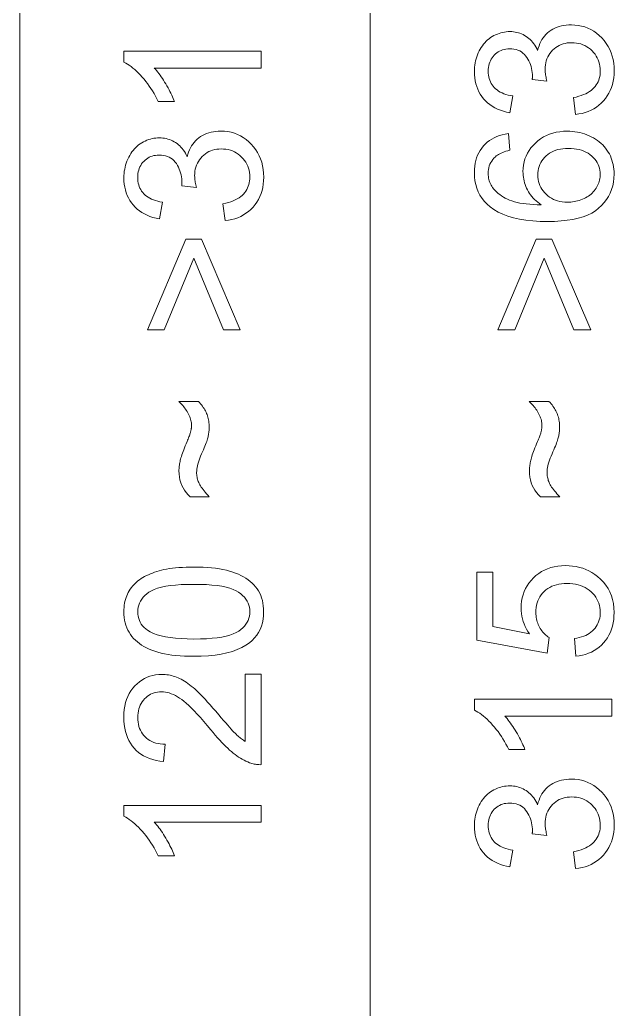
# Model space of a CAD drawing. Extents: x 23 to 417, y 3 to 294.
# Drawn here: x 217.96 to 222.3, y 12.05 to 19.29 of the extents above; entities that cross this region are included whole.
import ezdxf

# ---------------------------------------------------------------- set-up
doc = ezdxf.new("R2010")
doc.units = 0

msp = doc.modelspace()

# ---------------------------------------------------------------- linework, layer by layer
at = {"color": 7, "lineweight": 13}
for p, q in [((217.9596, 10.22), (217.9596, 50.22)), ((220.5203, 10.22), (220.5203, 50.22))]:
    msp.add_line(p, q, dxfattribs=at)
for points in [[(222.021, 18.5958), (222.0046, 18.7186), (222.0249, 18.7231), (222.044, 18.7283), (222.062, 18.734), (222.0788, 18.7403), (222.0944, 18.7472), (222.1088, 18.7547), (222.1221, 18.7628), (222.1342, 18.7714), (222.1452, 18.7807), (222.155, 18.7906), (222.1637, 18.801), (222.1716, 18.8118), (222.1785, 18.8231), (222.1845, 18.8348), (222.1895, 18.8469), (222.1937, 18.8595), (222.1969, 18.8726), (222.1992, 18.8861), (222.2006, 18.9), (222.201, 18.9144), (222.2004, 18.9314), (222.1986, 18.948), (222.1956, 18.9639), (222.1914, 18.9794), (222.186, 18.9943), (222.1794, 19.0086), (222.1716, 19.0225), (222.1626, 19.0357), (222.1524, 19.0485), (222.141, 19.0607), (222.1287, 19.072), (222.1159, 19.0822), (222.1024, 19.0911), (222.0884, 19.0989), (222.0738, 19.1055), (222.0587, 19.1108), (222.0429, 19.115), (222.0266, 19.118), (222.0098, 19.1198), (221.9923, 19.1204), (221.9757, 19.1198), (221.9597, 19.1182), (221.9442, 19.1154), (221.9294, 19.1115), (221.9151, 19.1066), (221.9015, 19.1005), (221.8884, 19.0933), (221.876, 19.085), (221.8641, 19.0756), (221.8528, 19.0651), (221.8424, 19.0538), (221.8331, 19.0418), (221.8248, 19.0293), (221.8177, 19.0161), (221.8116, 19.0024), (221.8067, 18.988), (221.8028, 18.9731), (221.8001, 18.9575), (221.7984, 18.9414), (221.7979, 18.9246), (221.798, 18.9175), (221.7984, 18.91), (221.7991, 18.9022), (221.8001, 18.8941), (221.8013, 18.8856), (221.8028, 18.8767), (221.8046, 18.8676), (221.8066, 18.858), (221.809, 18.8482), (221.8115, 18.838), (221.7038, 18.8516), (221.704, 18.854), (221.7043, 18.8563), (221.7045, 18.8586), (221.7046, 18.8607), (221.7048, 18.8627), (221.7049, 18.8646), (221.705, 18.8665), (221.7051, 18.8682), (221.7051, 18.8699), (221.7051, 18.8714), (221.7047, 18.8869), (221.7035, 18.9022), (221.7014, 18.9171), (221.6986, 18.9317), (221.6949, 18.9459), (221.6904, 18.9599), (221.6851, 18.9735), (221.6789, 18.9869), (221.672, 18.9999), (221.6642, 19.0126), (221.6556, 19.0245), (221.6461, 19.0352), (221.6357, 19.0446), (221.6244, 19.0528), (221.6122, 19.0597), (221.5991, 19.0653), (221.5852, 19.0697), (221.5703, 19.0729), (221.5546, 19.0747), (221.538, 19.0754), (221.5247, 19.0749), (221.5119, 19.0735), (221.4996, 19.0713), (221.4877, 19.0681), (221.4763, 19.0639), (221.4653, 19.0589), (221.4548, 19.053), (221.4448, 19.0461), (221.4352, 19.0383), (221.4261, 19.0297), (221.4177, 19.0203), (221.4102, 19.0103), (221.4035, 18.9998), (221.3978, 18.9888), (221.3929, 18.9773), (221.3889, 18.9652), (221.3858, 18.9526), (221.3836, 18.9395), (221.3822, 18.9258), (221.3818, 18.9117), (221.3822, 18.8976), (221.3836, 18.884), (221.3858, 18.8708), (221.389, 18.8582), (221.3931, 18.846), (221.398, 18.8343), (221.4039, 18.8231), (221.4106, 18.8123), (221.4183, 18.8021), (221.4268, 18.7923), (221.4363, 18.7831), (221.4466, 18.7745), (221.4579, 18.7667), (221.47, 18.7595), (221.4831, 18.7531), (221.4971, 18.7473), (221.5119, 18.7421), (221.5277, 18.7377), (221.5443, 18.734), (221.5619, 18.7309), (221.5401, 18.6081), (221.5159, 18.6132), (221.4929, 18.6194), (221.471, 18.6268), (221.4502, 18.6353), (221.4305, 18.6449), (221.4119, 18.6557), (221.3945, 18.6677), (221.3781, 18.6808), (221.3629, 18.695), (221.3487, 18.7104), (221.3358, 18.7268), (221.3243, 18.7439), (221.3141, 18.7618), (221.3053, 18.7805), (221.2978, 18.8), (221.2917, 18.8202), (221.287, 18.8412), (221.2836, 18.863), (221.2815, 18.8856), (221.2809, 18.9089), (221.2812, 18.9252), (221.2823, 18.9412), (221.284, 18.9569), (221.2865, 18.9723), (221.2896, 18.9875), (221.2935, 19.0025), (221.2981, 19.0172), (221.3033, 19.0316), (221.3093, 19.0458), (221.316, 19.0597), (221.3233, 19.0731), (221.3311, 19.0859), (221.3394, 19.0981), (221.3482, 19.1096), (221.3575, 19.1205), (221.3673, 19.1307), (221.3777, 19.1403), (221.3886, 19.1492), (221.3999, 19.1574), (221.4118, 19.1651), (221.424, 19.172), (221.4364, 19.1782), (221.4489, 19.1837), (221.4616, 19.1884), (221.4744, 19.1924), (221.4874, 19.1957), (221.5005, 19.1983), (221.5137, 19.2001), (221.5272, 19.2012), (221.5407, 19.2016), (221.5536, 19.2012), (221.5662, 19.2002), (221.5786, 19.1984), (221.5907, 19.196), (221.6026, 19.1929), (221.6143, 19.189), (221.6258, 19.1845), (221.637, 19.1793), (221.648, 19.1734), (221.6588, 19.1668), (221.6692, 19.1595), (221.6792, 19.1515), (221.6887, 19.1429), (221.6978, 19.1336), (221.7065, 19.1236), (221.7147, 19.113), (221.7225, 19.1017), (221.7299, 19.0897), (221.7368, 19.0771), (221.7433, 19.0638), (221.7479, 19.0811), (221.7533, 19.0977), (221.7596, 19.1134), (221.7667, 19.1284), (221.7748, 19.1426), (221.7837, 19.1559), (221.7935, 19.1685), (221.8042, 19.1803), (221.8158, 19.1913), (221.8283, 19.2016), (221.8415, 19.2109), (221.8553, 19.2192), (221.8699, 19.2266), (221.885, 19.233), (221.9008, 19.2384), (221.9173, 19.2428), (221.9344, 19.2463), (221.9521, 19.2487), (221.9705, 19.2502), (221.9896, 19.2507), (222.0154, 19.2497), (222.0404, 19.2469), (222.0646, 19.2421), (222.088, 19.2354), (222.1106, 19.2268), (222.1324, 19.2163), (222.1534, 19.2039), (222.1736, 19.1896), (222.193, 19.1733), (222.2116, 19.1552), (222.2289, 19.1356), (222.2444, 19.115), (222.2581, 19.0933), (222.2699, 19.0707), (222.2799, 19.0471), (222.2881, 19.0224), (222.2945, 18.9967), (222.299, 18.9701), (222.3018, 18.9424), (222.3027, 18.9137), (222.3019, 18.8878), (222.2995, 18.8628), (222.2956, 18.8387), (222.2901, 18.8155), (222.2831, 18.7932), (222.2744, 18.7718), (222.2642, 18.7513), (222.2525, 18.7317), (222.2391, 18.7129), (222.2242, 18.6951), (222.2081, 18.6784), (222.191, 18.6633), (222.173, 18.6496), (222.1541, 18.6375), (222.1342, 18.6268), (222.1134, 18.6176), (222.0917, 18.6099), (222.069, 18.6037), (222.0455, 18.599)], [(219.7242, 19.0576), (219.7242, 18.9348), (218.9418, 18.9348), (218.9503, 18.9257), (218.9587, 18.916), (218.9672, 18.9058), (218.9757, 18.895), (218.9841, 18.8836), (218.9926, 18.8717), (219.001, 18.8592), (219.0095, 18.8462), (219.018, 18.8327), (219.0264, 18.8185), (219.0347, 18.8043), (219.0425, 18.7903), (219.0499, 18.7767), (219.0569, 18.7633), (219.0634, 18.7502), (219.0695, 18.7375), (219.0753, 18.725), (219.0806, 18.7128), (219.0854, 18.7009), (219.0898, 18.6893), (218.9712, 18.6893), (218.9613, 18.7096), (218.951, 18.7294), (218.9403, 18.7487), (218.9291, 18.7675), (218.9176, 18.7858), (218.9057, 18.8036), (218.8933, 18.8208), (218.8806, 18.8375), (218.8674, 18.8537), (218.8538, 18.8694), (218.8401, 18.8843), (218.8264, 18.8984), (218.8129, 18.9116), (218.7994, 18.9238), (218.786, 18.9352), (218.7726, 18.9457), (218.7594, 18.9552), (218.7462, 18.9639), (218.7331, 18.9716), (218.7201, 18.9785), (218.7201, 19.0576)], [(219.4603, 17.8189), (219.4439, 17.9417), (219.4642, 17.9462), (219.4833, 17.9513), (219.5012, 17.957), (219.518, 17.9633), (219.5337, 17.9702), (219.5481, 17.9777), (219.5614, 17.9858), (219.5735, 17.9945), (219.5845, 18.0038), (219.5943, 18.0136), (219.603, 18.024), (219.6109, 18.0348), (219.6178, 18.0461), (219.6237, 18.0578), (219.6288, 18.07), (219.633, 18.0826), (219.6362, 18.0956), (219.6385, 18.1091), (219.6399, 18.1231), (219.6403, 18.1374), (219.6397, 18.1545), (219.6379, 18.171), (219.6349, 18.187), (219.6307, 18.2024), (219.6253, 18.2173), (219.6187, 18.2317), (219.6109, 18.2455), (219.6019, 18.2588), (219.5917, 18.2715), (219.5803, 18.2838), (219.568, 18.2951), (219.5551, 18.3052), (219.5417, 18.3142), (219.5277, 18.322), (219.5131, 18.3285), (219.498, 18.3339), (219.4822, 18.3381), (219.4659, 18.3411), (219.4491, 18.3428), (219.4316, 18.3434), (219.415, 18.3429), (219.3989, 18.3412), (219.3835, 18.3385), (219.3687, 18.3346), (219.3544, 18.3296), (219.3408, 18.3236), (219.3277, 18.3164), (219.3152, 18.3081), (219.3034, 18.2987), (219.2921, 18.2882), (219.2817, 18.2768), (219.2723, 18.2649), (219.2641, 18.2523), (219.257, 18.2392), (219.2509, 18.2254), (219.246, 18.2111), (219.2421, 18.1961), (219.2394, 18.1806), (219.2377, 18.1644), (219.2372, 18.1477), (219.2373, 18.1405), (219.2377, 18.1331), (219.2384, 18.1253), (219.2394, 18.1171), (219.2406, 18.1086), (219.2421, 18.0998), (219.2439, 18.0906), (219.2459, 18.0811), (219.2482, 18.0712), (219.2508, 18.061), (219.1431, 18.0747), (219.1433, 18.0771), (219.1435, 18.0794), (219.1438, 18.0816), (219.1439, 18.0837), (219.1441, 18.0858), (219.1442, 18.0877), (219.1443, 18.0895), (219.1444, 18.0913), (219.1444, 18.0929), (219.1444, 18.0945), (219.144, 18.11), (219.1428, 18.1252), (219.1407, 18.1401), (219.1379, 18.1547), (219.1342, 18.169), (219.1297, 18.183), (219.1244, 18.1966), (219.1182, 18.2099), (219.1113, 18.223), (219.1035, 18.2357), (219.0949, 18.2476), (219.0853, 18.2583), (219.075, 18.2677), (219.0637, 18.2758), (219.0515, 18.2827), (219.0384, 18.2884), (219.0245, 18.2928), (219.0096, 18.2959), (218.9939, 18.2978), (218.9773, 18.2984), (218.964, 18.298), (218.9512, 18.2966), (218.9389, 18.2943), (218.927, 18.2911), (218.9156, 18.287), (218.9046, 18.282), (218.8941, 18.276), (218.8841, 18.2692), (218.8745, 18.2614), (218.8654, 18.2527), (218.857, 18.2433), (218.8495, 18.2334), (218.8428, 18.2229), (218.8371, 18.2119), (218.8322, 18.2004), (218.8282, 18.1883), (218.8251, 18.1757), (218.8229, 18.1626), (218.8215, 18.1489), (218.8211, 18.1347), (218.8215, 18.1206), (218.8229, 18.107), (218.8251, 18.0939), (218.8283, 18.0812), (218.8324, 18.0691), (218.8373, 18.0574), (218.8432, 18.0461), (218.8499, 18.0354), (218.8576, 18.0251), (218.8661, 18.0153), (218.8756, 18.0061), (218.8859, 17.9976), (218.8972, 17.9898), (218.9093, 17.9826), (218.9224, 17.9761), (218.9363, 17.9703), (218.9512, 17.9652), (218.9669, 17.9608), (218.9836, 17.957), (219.0012, 17.9539), (218.9793, 17.8312), (218.9552, 17.8362), (218.9322, 17.8425), (218.9103, 17.8498), (218.8895, 17.8583), (218.8698, 17.868), (218.8512, 17.8788), (218.8337, 17.8908), (218.8174, 17.9039), (218.8021, 17.9181), (218.788, 17.9335), (218.7751, 17.9498), (218.7636, 17.967), (218.7534, 17.9849), (218.7446, 18.0036), (218.7371, 18.023), (218.731, 18.0433), (218.7262, 18.0643), (218.7229, 18.0861), (218.7208, 18.1086), (218.7201, 18.132), (218.7205, 18.1482), (218.7215, 18.1642), (218.7233, 18.1799), (218.7258, 18.1954), (218.7289, 18.2106), (218.7328, 18.2255), (218.7374, 18.2402), (218.7426, 18.2547), (218.7486, 18.2688), (218.7553, 18.2827), (218.7625, 18.2962), (218.7703, 18.309), (218.7786, 18.3212), (218.7875, 18.3327), (218.7968, 18.3435), (218.8066, 18.3537), (218.817, 18.3633), (218.8279, 18.3722), (218.8392, 18.3805), (218.8511, 18.3881), (218.8633, 18.3951), (218.8757, 18.4013), (218.8882, 18.4067), (218.9009, 18.4115), (218.9137, 18.4155), (218.9267, 18.4188), (218.9398, 18.4213), (218.953, 18.4232), (218.9665, 18.4242), (218.98, 18.4246), (218.9929, 18.4243), (219.0055, 18.4232), (219.0179, 18.4215), (219.03, 18.419), (219.0419, 18.4159), (219.0536, 18.4121), (219.0651, 18.4076), (219.0763, 18.4023), (219.0873, 18.3964), (219.098, 18.3898), (219.1085, 18.3825), (219.1184, 18.3746), (219.128, 18.3659), (219.1371, 18.3566), (219.1458, 18.3467), (219.154, 18.336), (219.1618, 18.3247), (219.1692, 18.3128), (219.1761, 18.3001), (219.1826, 18.2868), (219.1871, 18.3042), (219.1926, 18.3207), (219.1989, 18.3365), (219.206, 18.3514), (219.2141, 18.3656), (219.223, 18.379), (219.2328, 18.3916), (219.2435, 18.4034), (219.2551, 18.4144), (219.2675, 18.4246), (219.2808, 18.4339), (219.2946, 18.4423), (219.3091, 18.4497), (219.3243, 18.456), (219.3401, 18.4614), (219.3566, 18.4659), (219.3737, 18.4693), (219.3914, 18.4718), (219.4098, 18.4732), (219.4289, 18.4737), (219.4547, 18.4728), (219.4797, 18.4699), (219.5039, 18.4651), (219.5273, 18.4584), (219.5499, 18.4499), (219.5717, 18.4393), (219.5927, 18.4269), (219.6129, 18.4126), (219.6323, 18.3964), (219.6509, 18.3782), (219.6682, 18.3586), (219.6837, 18.338), (219.6973, 18.3164), (219.7092, 18.2938), (219.7192, 18.2701), (219.7274, 18.2455), (219.7338, 18.2198), (219.7383, 18.1931), (219.7411, 18.1654), (219.742, 18.1368), (219.7412, 18.1109), (219.7388, 18.0859), (219.7349, 18.0618), (219.7294, 18.0386), (219.7224, 18.0163), (219.7137, 17.9949), (219.7035, 17.9743), (219.6918, 17.9547), (219.6784, 17.936), (219.6635, 17.9181), (219.6474, 17.9015), (219.6303, 17.8863), (219.6123, 17.8727), (219.5933, 17.8605), (219.5735, 17.8498), (219.5527, 17.8407), (219.531, 17.833), (219.5083, 17.8268), (219.4847, 17.8221)], [(221.5298, 18.4553), (221.5394, 18.3332), (221.5253, 18.3298), (221.512, 18.3261), (221.4996, 18.3222), (221.4879, 18.3179), (221.477, 18.3134), (221.4669, 18.3087), (221.4575, 18.3036), (221.449, 18.2983), (221.4413, 18.2927), (221.4343, 18.2868), (221.4243, 18.2766), (221.4154, 18.266), (221.4075, 18.2549), (221.4007, 18.2433), (221.3949, 18.2312), (221.3902, 18.2187), (221.3865, 18.2057), (221.3839, 18.1923), (221.3823, 18.1784), (221.3818, 18.164), (221.3821, 18.1525), (221.3831, 18.1411), (221.3848, 18.1301), (221.387, 18.1194), (221.39, 18.109), (221.3936, 18.0988), (221.3978, 18.0889), (221.4028, 18.0793), (221.4083, 18.0701), (221.4146, 18.061), (221.4234, 18.0497), (221.433, 18.0388), (221.4434, 18.0285), (221.4546, 18.0186), (221.4666, 18.0092), (221.4793, 18.0003), (221.4928, 17.9919), (221.5071, 17.984), (221.5222, 17.9766), (221.538, 17.9696), (221.5549, 17.9633), (221.5732, 17.9575), (221.5929, 17.9525), (221.614, 17.948), (221.6364, 17.9442), (221.6602, 17.9411), (221.6854, 17.9386), (221.712, 17.9367), (221.7399, 17.9354), (221.7693, 17.9348), (221.7561, 17.9439), (221.7436, 17.9534), (221.7319, 17.9632), (221.7208, 17.9735), (221.7104, 17.9841), (221.7007, 17.9952), (221.6918, 18.0066), (221.6835, 18.0184), (221.6759, 18.0307), (221.669, 18.0433), (221.6628, 18.0562), (221.6572, 18.0692), (221.6523, 18.0823), (221.648, 18.0956), (221.6444, 18.109), (221.6415, 18.1225), (221.6392, 18.1361), (221.6375, 18.1498), (221.6366, 18.1637), (221.6362, 18.1777), (221.6371, 18.2019), (221.6398, 18.2253), (221.6444, 18.2481), (221.6507, 18.2701), (221.6588, 18.2913), (221.6688, 18.3119), (221.6805, 18.3317), (221.6941, 18.3508), (221.7094, 18.3691), (221.7266, 18.3868), (221.7452, 18.4032), (221.7649, 18.4178), (221.7856, 18.4308), (221.8074, 18.442), (221.8302, 18.4515), (221.8541, 18.4592), (221.8791, 18.4653), (221.9051, 18.4696), (221.9321, 18.4722), (221.9603, 18.473), (221.9789, 18.4726), (221.9974, 18.4714), (222.0155, 18.4694), (222.0334, 18.4666), (222.0511, 18.4629), (222.0684, 18.4584), (222.0855, 18.4532), (222.1024, 18.4471), (222.1189, 18.4402), (222.1352, 18.4325), (222.151, 18.424), (222.166, 18.415), (222.1803, 18.4054), (222.1938, 18.3951), (222.2066, 18.3843), (222.2186, 18.3728), (222.2298, 18.3608), (222.2403, 18.3481), (222.25, 18.3348), (222.259, 18.3209), (222.2672, 18.3066), (222.2745, 18.2918), (222.2809, 18.2766), (222.2865, 18.2611), (222.2912, 18.2452), (222.2951, 18.2289), (222.2981, 18.2123), (222.3003, 18.1952), (222.3016, 18.1778), (222.302, 18.1599), (222.3009, 18.1298), (222.2975, 18.1008), (222.2918, 18.073), (222.2839, 18.0462), (222.2738, 18.0206), (222.2614, 17.9962), (222.2467, 17.9728), (222.2298, 17.9506), (222.2106, 17.9295), (222.1891, 17.9096), (222.1651, 17.8912), (222.1381, 17.8747), (222.1082, 17.8602), (222.0754, 17.8476), (222.0396, 17.837), (222.001, 17.8282), (221.9594, 17.8215), (221.9148, 17.8166), (221.8674, 17.8137), (221.817, 17.8127), (221.7606, 17.8138), (221.7074, 17.817), (221.6573, 17.8224), (221.6104, 17.8299), (221.5667, 17.8395), (221.5261, 17.8513), (221.4887, 17.8652), (221.4544, 17.8813), (221.4234, 17.8995), (221.3954, 17.9198), (221.3737, 17.9392), (221.3542, 17.9598), (221.337, 17.9817), (221.3221, 18.005), (221.3095, 18.0295), (221.2992, 18.0553), (221.2912, 18.0824), (221.2854, 18.1108), (221.282, 18.1405), (221.2809, 18.1715), (221.2815, 18.1947), (221.2835, 18.217), (221.2868, 18.2385), (221.2914, 18.2591), (221.2974, 18.2789), (221.3047, 18.2978), (221.3133, 18.3159), (221.3232, 18.3331), (221.3344, 18.3494), (221.347, 18.3649), (221.3607, 18.3794), (221.3755, 18.3927), (221.3913, 18.4047), (221.408, 18.4156), (221.4258, 18.4252), (221.4446, 18.4336), (221.4644, 18.4409), (221.4852, 18.4469), (221.507, 18.4517)], [(221.9609, 17.9539), (221.9736, 17.9542), (221.9861, 17.955), (221.9985, 17.9564), (222.0108, 17.9583), (222.023, 17.9607), (222.0351, 17.9636), (222.0471, 17.9671), (222.0589, 17.9712), (222.0707, 17.9758), (222.0824, 17.9809), (222.0937, 17.9865), (222.1044, 17.9925), (222.1147, 17.999), (222.1243, 18.0059), (222.1334, 18.0132), (222.142, 18.021), (222.15, 18.0291), (222.1574, 18.0378), (222.1643, 18.0468), (222.1707, 18.0563), (222.1765, 18.066), (222.1816, 18.0758), (222.1862, 18.0858), (222.1901, 18.0958), (222.1935, 18.1059), (222.1962, 18.1161), (222.1983, 18.1264), (222.1998, 18.1368), (222.2007, 18.1473), (222.201, 18.1579), (222.2004, 18.1732), (222.1985, 18.1881), (222.1954, 18.2026), (222.191, 18.2166), (222.1853, 18.2302), (222.1785, 18.2434), (222.1703, 18.2561), (222.1609, 18.2684), (222.1502, 18.2802), (222.1383, 18.2916), (222.1253, 18.3022), (222.1114, 18.3117), (222.0966, 18.3201), (222.0809, 18.3274), (222.0643, 18.3335), (222.0468, 18.3386), (222.0284, 18.3425), (222.0091, 18.3453), (221.9889, 18.347), (221.9678, 18.3475), (221.9474, 18.347), (221.928, 18.3453), (221.9095, 18.3426), (221.8918, 18.3387), (221.8751, 18.3337), (221.8592, 18.3276), (221.8442, 18.3205), (221.83, 18.3122), (221.8168, 18.3028), (221.8044, 18.2923), (221.793, 18.2809), (221.7829, 18.269), (221.7739, 18.2566), (221.7662, 18.2435), (221.7596, 18.2299), (221.7542, 18.2157), (221.7501, 18.2009), (221.7471, 18.1855), (221.7453, 18.1696), (221.7447, 18.1531), (221.7453, 18.1367), (221.7471, 18.1208), (221.7501, 18.1055), (221.7542, 18.0906), (221.7596, 18.0762), (221.7662, 18.0623), (221.7739, 18.049), (221.7829, 18.0361), (221.793, 18.0238), (221.8044, 18.0119), (221.8167, 18.0009), (221.8297, 17.9911), (221.8435, 17.9824), (221.8581, 17.9748), (221.8734, 17.9684), (221.8894, 17.9632), (221.9062, 17.9592), (221.9237, 17.9563), (221.9419, 17.9545)], [(219.287, 17.6831), (219.5701, 17.0208), (219.448, 17.0208), (219.2304, 17.5454), (219.0148, 17.0208), (218.8927, 17.0208), (219.1724, 17.6831)], [(221.8477, 17.6831), (222.1308, 17.0208), (222.0087, 17.0208), (221.7911, 17.5454), (221.5755, 17.0208), (221.4534, 17.0208), (221.7331, 17.6831)], [(219.3443, 15.7998), (219.2045, 15.7998), (219.1889, 15.8147), (219.175, 15.8305), (219.1627, 15.8472), (219.1521, 15.8648), (219.1431, 15.8833), (219.1357, 15.9028), (219.13, 15.9231), (219.1259, 15.9443), (219.1234, 15.9664), (219.1226, 15.9894), (219.1227, 15.9976), (219.1231, 16.006), (219.1237, 16.0143), (219.1245, 16.0228), (219.1256, 16.0314), (219.1269, 16.04), (219.1284, 16.0487), (219.1302, 16.0575), (219.1323, 16.0664), (219.1345, 16.0754), (219.1371, 16.0848), (219.1402, 16.0949), (219.1438, 16.1058), (219.1478, 16.1175), (219.1523, 16.1299), (219.1573, 16.1431), (219.1628, 16.1571), (219.1687, 16.1718), (219.1751, 16.1873), (219.1819, 16.2036), (219.1858, 16.2128), (219.1893, 16.2215), (219.1926, 16.2297), (219.1956, 16.2375), (219.1983, 16.2448), (219.2008, 16.2516), (219.2029, 16.258), (219.2048, 16.2639), (219.2065, 16.2693), (219.2079, 16.2742), (219.209, 16.2789), (219.2101, 16.2836), (219.211, 16.2884), (219.2118, 16.2931), (219.2125, 16.2978), (219.213, 16.3026), (219.2134, 16.3073), (219.2137, 16.3121), (219.2139, 16.3168), (219.214, 16.3216), (219.2137, 16.3305), (219.2129, 16.3395), (219.2116, 16.3485), (219.2097, 16.3576), (219.2074, 16.3667), (219.2044, 16.3759), (219.201, 16.3852), (219.197, 16.3945), (219.1924, 16.4039), (219.1874, 16.4134), (219.1819, 16.4227), (219.1762, 16.4319), (219.1702, 16.4409), (219.1639, 16.4496), (219.1574, 16.4581), (219.1506, 16.4664), (219.1435, 16.4746), (219.1361, 16.4824), (219.1285, 16.4901), (219.1205, 16.4976), (219.2652, 16.4976), (219.2731, 16.4889), (219.2806, 16.4801), (219.2877, 16.4713), (219.2943, 16.4625), (219.3005, 16.4537), (219.3062, 16.4448), (219.3114, 16.436), (219.3162, 16.4271), (219.3206, 16.4182), (219.3245, 16.4093), (219.328, 16.4002), (219.3311, 16.3909), (219.3339, 16.3814), (219.3363, 16.3717), (219.3383, 16.3618), (219.34, 16.3516), (219.3413, 16.3412), (219.3422, 16.3306), (219.3427, 16.3197), (219.3429, 16.3087), (219.3428, 16.3005), (219.3425, 16.2924), (219.3421, 16.2844), (219.3414, 16.2765), (219.3405, 16.2687), (219.3395, 16.2609), (219.3382, 16.2532), (219.3368, 16.2456), (219.3352, 16.238), (219.3334, 16.2305), (219.3312, 16.2227), (219.3285, 16.2139), (219.3252, 16.2043), (219.3215, 16.1938), (219.3172, 16.1825), (219.3123, 16.1702), (219.307, 16.1571), (219.3011, 16.1431), (219.2946, 16.1283), (219.2877, 16.1125), (219.2808, 16.0966), (219.2747, 16.0813), (219.2692, 16.0665), (219.2645, 16.0522), (219.2605, 16.0384), (219.2573, 16.0252), (219.2548, 16.0126), (219.253, 16.0005), (219.2519, 15.9889), (219.2515, 15.9778), (219.2517, 15.9691), (219.2523, 15.9606), (219.2532, 15.9521), (219.2545, 15.9437), (219.2562, 15.9354), (219.2583, 15.9273), (219.2607, 15.9192), (219.2635, 15.9112), (219.2667, 15.9034), (219.2703, 15.8956), (219.2744, 15.8877), (219.2792, 15.8795), (219.2848, 15.8708), (219.2911, 15.8618), (219.2982, 15.8524), (219.3059, 15.8426), (219.3144, 15.8325), (219.3236, 15.822), (219.3336, 15.8111)], [(221.905, 15.7998), (221.7652, 15.7998), (221.7496, 15.8147), (221.7357, 15.8305), (221.7234, 15.8472), (221.7128, 15.8648), (221.7038, 15.8833), (221.6964, 15.9028), (221.6907, 15.9231), (221.6866, 15.9443), (221.6841, 15.9664), (221.6833, 15.9894), (221.6834, 15.9976), (221.6838, 16.006), (221.6844, 16.0143), (221.6852, 16.0228), (221.6863, 16.0314), (221.6876, 16.04), (221.6891, 16.0487), (221.6909, 16.0575), (221.693, 16.0664), (221.6952, 16.0754), (221.6979, 16.0848), (221.701, 16.0949), (221.7045, 16.1058), (221.7086, 16.1175), (221.7131, 16.1299), (221.718, 16.1431), (221.7235, 16.1571), (221.7294, 16.1718), (221.7358, 16.1873), (221.7426, 16.2036), (221.7465, 16.2128), (221.75, 16.2215), (221.7533, 16.2297), (221.7563, 16.2375), (221.759, 16.2448), (221.7615, 16.2516), (221.7637, 16.258), (221.7656, 16.2639), (221.7672, 16.2693), (221.7686, 16.2742), (221.7697, 16.2789), (221.7708, 16.2836), (221.7717, 16.2884), (221.7725, 16.2931), (221.7732, 16.2978), (221.7737, 16.3026), (221.7742, 16.3073), (221.7745, 16.3121), (221.7746, 16.3168), (221.7747, 16.3216), (221.7744, 16.3305), (221.7737, 16.3395), (221.7723, 16.3485), (221.7704, 16.3576), (221.7681, 16.3667), (221.7651, 16.3759), (221.7617, 16.3852), (221.7577, 16.3945), (221.7532, 16.4039), (221.7481, 16.4134), (221.7426, 16.4227), (221.7369, 16.4319), (221.7309, 16.4409), (221.7246, 16.4496), (221.7181, 16.4581), (221.7113, 16.4664), (221.7042, 16.4746), (221.6968, 16.4824), (221.6892, 16.4901), (221.6813, 16.4976), (221.8259, 16.4976), (221.8338, 16.4889), (221.8413, 16.4801), (221.8484, 16.4713), (221.855, 16.4625), (221.8612, 16.4537), (221.8669, 16.4448), (221.8721, 16.436), (221.877, 16.4271), (221.8813, 16.4182), (221.8852, 16.4093), (221.8887, 16.4002), (221.8918, 16.3909), (221.8946, 16.3814), (221.897, 16.3717), (221.899, 16.3618), (221.9007, 16.3516), (221.902, 16.3412), (221.9029, 16.3306), (221.9034, 16.3197), (221.9036, 16.3087), (221.9035, 16.3005), (221.9032, 16.2924), (221.9028, 16.2844), (221.9021, 16.2765), (221.9012, 16.2687), (221.9002, 16.2609), (221.899, 16.2532), (221.8975, 16.2456), (221.8959, 16.238), (221.8941, 16.2305), (221.8919, 16.2227), (221.8892, 16.2139), (221.886, 16.2043), (221.8822, 16.1938), (221.8779, 16.1825), (221.873, 16.1702), (221.8677, 16.1571), (221.8618, 16.1431), (221.8553, 16.1283), (221.8484, 16.1125), (221.8415, 16.0966), (221.8354, 16.0813), (221.8299, 16.0665), (221.8252, 16.0522), (221.8213, 16.0384), (221.818, 16.0252), (221.8155, 16.0126), (221.8137, 16.0005), (221.8126, 15.9889), (221.8122, 15.9778), (221.8124, 15.9691), (221.813, 15.9606), (221.8139, 15.9521), (221.8152, 15.9437), (221.8169, 15.9354), (221.819, 15.9273), (221.8214, 15.9192), (221.8242, 15.9112), (221.8274, 15.9034), (221.831, 15.8956), (221.8351, 15.8877), (221.84, 15.8795), (221.8455, 15.8708), (221.8518, 15.8618), (221.8589, 15.8524), (221.8666, 15.8426), (221.8751, 15.8325), (221.8844, 15.822), (221.8943, 15.8111)], [(219.231, 14.6333), (219.1963, 14.6337), (219.1629, 14.6348), (219.1309, 14.6366), (219.1003, 14.6392), (219.071, 14.6425), (219.0432, 14.6465), (219.0167, 14.6512), (218.9916, 14.6567), (218.9679, 14.6629), (218.9456, 14.6698), (218.9245, 14.6775), (218.9043, 14.6859), (218.8852, 14.6949), (218.867, 14.7047), (218.8498, 14.7152), (218.8336, 14.7264), (218.8185, 14.7383), (218.8042, 14.7509), (218.791, 14.7643), (218.7788, 14.7783), (218.7677, 14.7931), (218.7577, 14.8086), (218.7489, 14.8248), (218.7413, 14.8418), (218.7348, 14.8596), (218.7295, 14.878), (218.7254, 14.8973), (218.7225, 14.9172), (218.7207, 14.9379), (218.7201, 14.9594), (218.7205, 14.9753), (218.7214, 14.9908), (218.7231, 15.0059), (218.7253, 15.0206), (218.7282, 15.0349), (218.7318, 15.0489), (218.736, 15.0624), (218.7409, 15.0755), (218.7464, 15.0883), (218.7525, 15.1006), (218.7593, 15.1125), (218.7666, 15.124), (218.7746, 15.1351), (218.783, 15.1458), (218.7921, 15.156), (218.8017, 15.1658), (218.8119, 15.1752), (218.8227, 15.1842), (218.8341, 15.1928), (218.846, 15.2009), (218.8585, 15.2086), (218.8715, 15.216), (218.885, 15.2231), (218.8991, 15.2298), (218.9137, 15.2362), (218.9288, 15.2422), (218.9445, 15.2479), (218.9607, 15.2533), (218.9774, 15.2583), (218.9947, 15.2629), (219.0128, 15.2672), (219.0322, 15.2711), (219.0528, 15.2744), (219.0746, 15.2774), (219.0976, 15.2798), (219.1219, 15.2819), (219.1473, 15.2834), (219.174, 15.2846), (219.2019, 15.2852), (219.231, 15.2855), (219.2656, 15.2851), (219.2987, 15.284), (219.3305, 15.2822), (219.361, 15.2797), (219.3901, 15.2764), (219.4178, 15.2724), (219.4442, 15.2677), (219.4692, 15.2623), (219.4929, 15.2562), (219.5152, 15.2493), (219.5363, 15.2417), (219.5564, 15.2334), (219.5756, 15.2244), (219.5938, 15.2147), (219.611, 15.2042), (219.6272, 15.193), (219.6425, 15.1811), (219.6567, 15.1685), (219.67, 15.1552), (219.6823, 15.1412), (219.6935, 15.1264), (219.7035, 15.1109), (219.7124, 15.0946), (219.72, 15.0776), (219.7265, 15.0598), (219.7318, 15.0412), (219.736, 15.0219), (219.7389, 15.0018), (219.7407, 14.981), (219.7413, 14.9594), (219.7402, 14.9311), (219.7371, 14.904), (219.7319, 14.8782), (219.7247, 14.8536), (219.7154, 14.8303), (219.7039, 14.8082), (219.6905, 14.7874), (219.6749, 14.7678), (219.6573, 14.7494), (219.6376, 14.7323), (219.6111, 14.7135), (219.5814, 14.6966), (219.5486, 14.6818), (219.5126, 14.669), (219.4735, 14.6581), (219.4313, 14.6492), (219.386, 14.6422), (219.3375, 14.6373), (219.2858, 14.6343)], [(222.023, 14.6333), (222.0121, 14.7623), (222.0305, 14.7655), (222.0479, 14.7695), (222.0644, 14.7743), (222.0799, 14.7798), (222.0945, 14.7861), (222.1082, 14.7931), (222.121, 14.8009), (222.1328, 14.8094), (222.1437, 14.8187), (222.1536, 14.8288), (222.1626, 14.8394), (222.1707, 14.8505), (222.1778, 14.862), (222.184, 14.874), (222.1892, 14.8863), (222.1935, 14.8991), (222.1968, 14.9124), (222.1991, 14.926), (222.2006, 14.9401), (222.201, 14.9546), (222.2004, 14.9721), (222.1984, 14.989), (222.195, 15.0054), (222.1903, 15.0212), (222.1843, 15.0365), (222.177, 15.0512), (222.1683, 15.0654), (222.1583, 15.079), (222.1469, 15.0921), (222.1342, 15.1047), (222.1204, 15.1164), (222.1057, 15.1268), (222.0901, 15.136), (222.0737, 15.144), (222.0564, 15.1507), (222.0383, 15.1563), (222.0192, 15.1606), (221.9993, 15.1636), (221.9785, 15.1655), (221.9568, 15.1661), (221.9363, 15.1655), (221.9166, 15.1637), (221.8978, 15.1608), (221.8799, 15.1566), (221.8629, 15.1513), (221.8467, 15.1448), (221.8315, 15.1372), (221.8171, 15.1283), (221.8037, 15.1183), (221.7911, 15.1071), (221.7795, 15.0949), (221.7692, 15.082), (221.7601, 15.0684), (221.7522, 15.054), (221.7455, 15.039), (221.7401, 15.0231), (221.7358, 15.0066), (221.7328, 14.9893), (221.731, 14.9713), (221.7304, 14.9526), (221.7306, 14.9408), (221.7314, 14.9293), (221.7328, 14.918), (221.7347, 14.907), (221.7371, 14.8961), (221.7401, 14.8855), (221.7436, 14.8752), (221.7476, 14.8651), (221.7522, 14.8552), (221.7573, 14.8455), (221.7629, 14.8361), (221.7687, 14.8272), (221.7749, 14.8187), (221.7814, 14.8106), (221.7883, 14.8029), (221.7954, 14.7956), (221.8029, 14.7887), (221.8107, 14.7822), (221.8188, 14.7761), (221.8272, 14.7705), (221.8122, 14.6552), (221.2986, 14.752), (221.2986, 15.2493), (221.4159, 15.2493), (221.4159, 14.8503), (221.6847, 14.7964), (221.6727, 14.8145), (221.6621, 14.8327), (221.6527, 14.8512), (221.6445, 14.8698), (221.6376, 14.8886), (221.632, 14.9076), (221.6276, 14.9268), (221.6244, 14.9461), (221.6225, 14.9656), (221.6219, 14.9853), (221.6228, 15.0111), (221.6255, 15.0361), (221.6301, 15.0602), (221.6364, 15.0836), (221.6446, 15.1061), (221.6546, 15.1278), (221.6664, 15.1486), (221.68, 15.1687), (221.6954, 15.1879), (221.7126, 15.2063), (221.7313, 15.2234), (221.751, 15.2387), (221.7717, 15.2523), (221.7935, 15.264), (221.8163, 15.2739), (221.8402, 15.282), (221.8651, 15.2883), (221.891, 15.2928), (221.9179, 15.2955), (221.9459, 15.2964), (221.9727, 15.2956), (221.9987, 15.2932), (222.0241, 15.2893), (222.0486, 15.2837), (222.0725, 15.2766), (222.0956, 15.2679), (222.1179, 15.2576), (222.1395, 15.2457), (222.1604, 15.2323), (222.1806, 15.2172), (222.2036, 15.1973), (222.2243, 15.176), (222.2425, 15.1532), (222.2583, 15.1291), (222.2716, 15.1035), (222.2826, 15.0765), (222.2911, 15.0482), (222.2971, 15.0184), (222.3008, 14.9872), (222.302, 14.9546), (222.3012, 14.9278), (222.2989, 14.9021), (222.2951, 14.8773), (222.2898, 14.8535), (222.2829, 14.8307), (222.2745, 14.809), (222.2646, 14.7882), (222.2531, 14.7684), (222.2401, 14.7497), (222.2256, 14.7319), (222.2098, 14.7154), (222.193, 14.7004), (222.1753, 14.6868), (222.1565, 14.6747), (222.1367, 14.6641), (222.116, 14.655), (222.0942, 14.6474), (222.0715, 14.6412), (222.0477, 14.6365)], [(219.231, 14.7595), (219.2787, 14.7601), (219.323, 14.7618), (219.364, 14.7647), (219.4017, 14.7688), (219.4361, 14.7739), (219.4672, 14.7803), (219.4951, 14.7878), (219.5196, 14.7964), (219.5409, 14.8062), (219.5588, 14.8172), (219.5743, 14.829), (219.5882, 14.8413), (219.6004, 14.8542), (219.611, 14.8676), (219.6199, 14.8816), (219.6273, 14.896), (219.633, 14.9111), (219.6371, 14.9266), (219.6395, 14.9428), (219.6403, 14.9594), (219.6395, 14.9761), (219.6371, 14.9922), (219.633, 15.0077), (219.6272, 15.0228), (219.6199, 15.0373), (219.6109, 15.0512), (219.6002, 15.0646), (219.5879, 15.0775), (219.574, 15.0898), (219.5585, 15.1016), (219.5405, 15.1126), (219.5192, 15.1224), (219.4946, 15.131), (219.4668, 15.1385), (219.4357, 15.1449), (219.4013, 15.15), (219.3636, 15.1541), (219.3227, 15.157), (219.2785, 15.1587), (219.231, 15.1593), (219.1833, 15.1587), (219.1389, 15.157), (219.0978, 15.1541), (219.06, 15.15), (219.0256, 15.1449), (218.9944, 15.1385), (218.9666, 15.131), (218.942, 15.1224), (218.9208, 15.1126), (218.9029, 15.1016), (218.8875, 15.0898), (218.8737, 15.0774), (218.8615, 15.0645), (218.851, 15.051), (218.8421, 15.0369), (218.8348, 15.0223), (218.8291, 15.0071), (218.825, 14.9913), (218.8226, 14.9749), (218.8218, 14.958), (218.8225, 14.9415), (218.8246, 14.9256), (218.8282, 14.9104), (218.8332, 14.8958), (218.8397, 14.882), (218.8475, 14.8688), (218.8569, 14.8563), (218.8676, 14.8445), (218.8798, 14.8334), (218.8934, 14.823), (218.9132, 14.8109), (218.9362, 14.8001), (218.9622, 14.7906), (218.9913, 14.7824), (219.0235, 14.7754), (219.0588, 14.7697), (219.0972, 14.7652), (219.1387, 14.7621), (219.1833, 14.7602)], [(219.6062, 14.5017), (219.7242, 14.5017), (219.7242, 13.8407), (219.7154, 13.8406), (219.7066, 13.8408), (219.6979, 13.8414), (219.6893, 13.8424), (219.6807, 13.8436), (219.6723, 13.8452), (219.6638, 13.8472), (219.6555, 13.8494), (219.6472, 13.8521), (219.639, 13.855), (219.6255, 13.8604), (219.612, 13.8663), (219.5986, 13.8729), (219.5853, 13.8801), (219.5719, 13.8879), (219.5587, 13.8963), (219.5454, 13.9052), (219.5322, 13.9148), (219.5191, 13.9251), (219.506, 13.9359), (219.4926, 13.9475), (219.4789, 13.9601), (219.4648, 13.9737), (219.4503, 13.9883), (219.4353, 14.0038), (219.42, 14.0204), (219.4042, 14.0379), (219.3881, 14.0565), (219.3715, 14.076), (219.3545, 14.0965), (219.3283, 14.1281), (219.3033, 14.1575), (219.2793, 14.1848), (219.2565, 14.21), (219.2347, 14.2331), (219.2141, 14.2541), (219.1946, 14.2729), (219.1762, 14.2897), (219.1589, 14.3043), (219.1427, 14.3168), (219.1272, 14.3277), (219.1118, 14.3375), (219.0966, 14.3461), (219.0816, 14.3535), (219.0667, 14.3598), (219.0521, 14.365), (219.0376, 14.369), (219.0232, 14.3718), (219.009, 14.3736), (218.995, 14.3741), (218.9807, 14.3736), (218.9668, 14.372), (218.9533, 14.3694), (218.9403, 14.3658), (218.9278, 14.3611), (218.9157, 14.3554), (218.9041, 14.3486), (218.8929, 14.3407), (218.8822, 14.3319), (218.8719, 14.322), (218.8624, 14.3112), (218.8539, 14.2998), (218.8463, 14.2878), (218.8398, 14.2751), (218.8343, 14.2618), (218.8298, 14.2479), (218.8263, 14.2334), (218.8238, 14.2182), (218.8223, 14.2023), (218.8218, 14.1859), (218.8223, 14.1685), (218.8239, 14.1518), (218.8266, 14.1359), (218.8303, 14.1206), (218.8351, 14.1061), (218.8409, 14.0922), (218.8478, 14.0791), (218.8558, 14.0667), (218.8649, 14.055), (218.875, 14.044), (218.886, 14.0339), (218.8979, 14.0248), (218.9106, 14.0168), (218.9241, 14.0098), (218.9384, 14.0039), (218.9536, 13.999), (218.9695, 13.9952), (218.9863, 13.9925), (219.0039, 13.9908), (219.0223, 13.9901), (219.0094, 13.8639), (218.9818, 13.8672), (218.9556, 13.872), (218.9307, 13.8781), (218.9072, 13.8857), (218.8849, 13.8948), (218.8641, 13.9052), (218.8446, 13.9171), (218.8264, 13.9305), (218.8096, 13.9452), (218.7941, 13.9614), (218.7801, 13.9789), (218.7675, 13.9976), (218.7564, 14.0174), (218.7468, 14.0384), (218.7386, 14.0605), (218.732, 14.0838), (218.7268, 14.1083), (218.7231, 14.1339), (218.7209, 14.1607), (218.7201, 14.1886), (218.7209, 14.2168), (218.7233, 14.2438), (218.7273, 14.2696), (218.7329, 14.2941), (218.7401, 14.3175), (218.7489, 14.3397), (218.7592, 14.3607), (218.7712, 14.3805), (218.7848, 14.399), (218.7999, 14.4164), (218.8163, 14.4324), (218.8334, 14.4466), (218.8513, 14.4592), (218.8699, 14.4701), (218.8893, 14.4794), (218.9095, 14.4869), (218.9304, 14.4928), (218.9521, 14.497), (218.9745, 14.4995), (218.9978, 14.5003), (219.0098, 14.5001), (219.0217, 14.4993), (219.0336, 14.4981), (219.0455, 14.4964), (219.0573, 14.4942), (219.0691, 14.4915), (219.0808, 14.4883), (219.0925, 14.4846), (219.1042, 14.4804), (219.1158, 14.4758), (219.1274, 14.4705), (219.1392, 14.4647), (219.1511, 14.4581), (219.1631, 14.4509), (219.1753, 14.4431), (219.1876, 14.4346), (219.2, 14.4255), (219.2125, 14.4157), (219.2251, 14.4053), (219.2379, 14.3943), (219.2512, 14.3821), (219.2654, 14.3685), (219.2806, 14.3533), (219.2968, 14.3366), (219.3139, 14.3185), (219.332, 14.2988), (219.351, 14.2776), (219.371, 14.2549), (219.392, 14.2307), (219.4139, 14.205), (219.4318, 14.1837), (219.4486, 14.1639), (219.4641, 14.1458), (219.4785, 14.1292), (219.4917, 14.1142), (219.5037, 14.1008), (219.5145, 14.089), (219.5241, 14.0788), (219.5325, 14.0702), (219.5397, 14.0631), (219.5463, 14.0569), (219.553, 14.051), (219.5596, 14.0452), (219.5662, 14.0397), (219.5729, 14.0344), (219.5795, 14.0294), (219.5862, 14.0245), (219.5929, 14.0199), (219.5995, 14.0154), (219.6062, 14.0112)], [(222.2849, 14.3189), (222.2849, 14.1961), (221.5025, 14.1961), (221.511, 14.187), (221.5195, 14.1773), (221.5279, 14.167), (221.5364, 14.1562), (221.5448, 14.1449), (221.5533, 14.1329), (221.5618, 14.1205), (221.5702, 14.1075), (221.5787, 14.0939), (221.5871, 14.0798), (221.5954, 14.0656), (221.6032, 14.0516), (221.6106, 14.0379), (221.6176, 14.0246), (221.6241, 14.0115), (221.6303, 13.9987), (221.636, 13.9862), (221.6413, 13.974), (221.6461, 13.9621), (221.6506, 13.9505), (221.5319, 13.9505), (221.522, 13.9709), (221.5117, 13.9907), (221.501, 14.01), (221.4899, 14.0288), (221.4783, 14.0471), (221.4664, 14.0648), (221.454, 14.082), (221.4413, 14.0987), (221.4281, 14.1149), (221.4146, 14.1306), (221.4008, 14.1456), (221.3871, 14.1596), (221.3736, 14.1728), (221.3601, 14.1851), (221.3467, 14.1964), (221.3333, 14.2069), (221.3201, 14.2165), (221.3069, 14.2251), (221.2939, 14.2329), (221.2809, 14.2398), (221.2809, 14.3189)], [(222.021, 13.0801), (222.0046, 13.2029), (222.0249, 13.2074), (222.044, 13.2126), (222.062, 13.2183), (222.0788, 13.2246), (222.0944, 13.2315), (222.1088, 13.239), (222.1221, 13.2471), (222.1342, 13.2557), (222.1452, 13.265), (222.155, 13.2749), (222.1637, 13.2853), (222.1716, 13.2961), (222.1785, 13.3074), (222.1845, 13.3191), (222.1895, 13.3312), (222.1937, 13.3439), (222.1969, 13.3569), (222.1992, 13.3704), (222.2006, 13.3843), (222.201, 13.3987), (222.2004, 13.4158), (222.1986, 13.4323), (222.1956, 13.4482), (222.1914, 13.4637), (222.186, 13.4786), (222.1794, 13.493), (222.1716, 13.5068), (222.1626, 13.5201), (222.1524, 13.5328), (222.141, 13.545), (222.1287, 13.5564), (222.1159, 13.5665), (222.1024, 13.5754), (222.0884, 13.5832), (222.0738, 13.5898), (222.0587, 13.5951), (222.0429, 13.5993), (222.0266, 13.6023), (222.0098, 13.6041), (221.9923, 13.6047), (221.9757, 13.6041), (221.9597, 13.6025), (221.9442, 13.5997), (221.9294, 13.5959), (221.9151, 13.5909), (221.9015, 13.5848), (221.8884, 13.5776), (221.876, 13.5693), (221.8641, 13.5599), (221.8528, 13.5494), (221.8424, 13.5381), (221.8331, 13.5261), (221.8248, 13.5136), (221.8177, 13.5004), (221.8116, 13.4867), (221.8067, 13.4723), (221.8028, 13.4574), (221.8001, 13.4418), (221.7984, 13.4257), (221.7979, 13.4089), (221.798, 13.4018), (221.7984, 13.3943), (221.7991, 13.3865), (221.8001, 13.3784), (221.8013, 13.3699), (221.8028, 13.361), (221.8046, 13.3519), (221.8066, 13.3424), (221.809, 13.3325), (221.8115, 13.3223), (221.7038, 13.3359), (221.704, 13.3383), (221.7043, 13.3407), (221.7045, 13.3429), (221.7046, 13.345), (221.7048, 13.347), (221.7049, 13.349), (221.705, 13.3508), (221.7051, 13.3525), (221.7051, 13.3542), (221.7051, 13.3557), (221.7047, 13.3713), (221.7035, 13.3865), (221.7014, 13.4014), (221.6986, 13.416), (221.6949, 13.4302), (221.6904, 13.4442), (221.6851, 13.4579), (221.6789, 13.4712), (221.672, 13.4842), (221.6642, 13.4969), (221.6556, 13.5088), (221.6461, 13.5195), (221.6357, 13.5289), (221.6244, 13.5371), (221.6122, 13.544), (221.5991, 13.5496), (221.5852, 13.554), (221.5703, 13.5572), (221.5546, 13.559), (221.538, 13.5597), (221.5247, 13.5592), (221.5119, 13.5578), (221.4996, 13.5556), (221.4877, 13.5524), (221.4763, 13.5483), (221.4653, 13.5432), (221.4548, 13.5373), (221.4448, 13.5304), (221.4352, 13.5227), (221.4261, 13.514), (221.4177, 13.5046), (221.4102, 13.4946), (221.4035, 13.4842), (221.3978, 13.4732), (221.3929, 13.4616), (221.3889, 13.4496), (221.3858, 13.437), (221.3836, 13.4238), (221.3822, 13.4102), (221.3818, 13.396), (221.3822, 13.3819), (221.3836, 13.3683), (221.3859, 13.3551), (221.389, 13.3425), (221.3931, 13.3303), (221.398, 13.3186), (221.4039, 13.3074), (221.4106, 13.2966), (221.4183, 13.2864), (221.4268, 13.2766), (221.4363, 13.2674), (221.4466, 13.2589), (221.4579, 13.251), (221.47, 13.2439), (221.4831, 13.2374), (221.4971, 13.2316), (221.5119, 13.2265), (221.5277, 13.222), (221.5443, 13.2183), (221.5619, 13.2152), (221.5401, 13.0924), (221.5159, 13.0975), (221.4929, 13.1037), (221.471, 13.1111), (221.4502, 13.1196), (221.4305, 13.1293), (221.4119, 13.1401), (221.3945, 13.152), (221.3781, 13.1651), (221.3629, 13.1793), (221.3487, 13.1947), (221.3358, 13.2111), (221.3243, 13.2282), (221.3141, 13.2461), (221.3053, 13.2648), (221.2978, 13.2843), (221.2917, 13.3045), (221.287, 13.3255), (221.2836, 13.3473), (221.2815, 13.3699), (221.2809, 13.3932), (221.2812, 13.4095), (221.2823, 13.4255), (221.284, 13.4412), (221.2865, 13.4566), (221.2896, 13.4719), (221.2935, 13.4868), (221.2981, 13.5015), (221.3033, 13.5159), (221.3093, 13.5301), (221.316, 13.544), (221.3233, 13.5574), (221.3311, 13.5702), (221.3394, 13.5824), (221.3482, 13.5939), (221.3575, 13.6048), (221.3673, 13.615), (221.3777, 13.6246), (221.3886, 13.6335), (221.3999, 13.6418), (221.4118, 13.6494), (221.424, 13.6563), (221.4364, 13.6625), (221.4489, 13.668), (221.4616, 13.6727), (221.4744, 13.6767), (221.4874, 13.68), (221.5005, 13.6826), (221.5137, 13.6844), (221.5272, 13.6855), (221.5407, 13.6859), (221.5536, 13.6855), (221.5662, 13.6845), (221.5786, 13.6827), (221.5907, 13.6803), (221.6026, 13.6772), (221.6143, 13.6733), (221.6258, 13.6688), (221.637, 13.6636), (221.648, 13.6577), (221.6588, 13.6511), (221.6692, 13.6438), (221.6792, 13.6358), (221.6887, 13.6272), (221.6978, 13.6179), (221.7065, 13.6079), (221.7147, 13.5973), (221.7225, 13.586), (221.7299, 13.574), (221.7368, 13.5614), (221.7433, 13.5481), (221.7479, 13.5654), (221.7533, 13.582), (221.7596, 13.5977), (221.7667, 13.6127), (221.7748, 13.6269), (221.7837, 13.6402), (221.7935, 13.6528), (221.8042, 13.6646), (221.8158, 13.6757), (221.8283, 13.6859), (221.8415, 13.6952), (221.8553, 13.7036), (221.8699, 13.7109), (221.885, 13.7173), (221.9008, 13.7227), (221.9173, 13.7271), (221.9344, 13.7306), (221.9521, 13.733), (221.9705, 13.7345), (221.9896, 13.735), (222.0154, 13.734), (222.0404, 13.7312), (222.0646, 13.7264), (222.088, 13.7197), (222.1106, 13.7111), (222.1324, 13.7006), (222.1534, 13.6882), (222.1736, 13.6739), (222.193, 13.6576), (222.2116, 13.6395), (222.2289, 13.6199), (222.2444, 13.5993), (222.2581, 13.5776), (222.2699, 13.555), (222.2799, 13.5314), (222.2881, 13.5067), (222.2945, 13.4811), (222.299, 13.4544), (222.3018, 13.4267), (222.3027, 13.398), (222.3019, 13.3721), (222.2995, 13.3471), (222.2956, 13.323), (222.2901, 13.2998), (222.2831, 13.2775), (222.2744, 13.2561), (222.2642, 13.2356), (222.2525, 13.216), (222.2391, 13.1972), (222.2242, 13.1794), (222.2081, 13.1627), (222.191, 13.1476), (222.173, 13.1339), (222.1541, 13.1218), (222.1342, 13.1111), (222.1134, 13.1019), (222.0917, 13.0942), (222.069, 13.088), (222.0455, 13.0833)], [(219.7242, 13.5419), (219.7242, 13.4192), (218.9418, 13.4192), (218.9503, 13.41), (218.9587, 13.4003), (218.9672, 13.3901), (218.9757, 13.3793), (218.9841, 13.3679), (218.9926, 13.356), (219.001, 13.3435), (219.0095, 13.3305), (219.018, 13.317), (219.0264, 13.3029), (219.0347, 13.2886), (219.0425, 13.2747), (219.0499, 13.261), (219.0569, 13.2476), (219.0634, 13.2346), (219.0695, 13.2218), (219.0753, 13.2093), (219.0806, 13.1971), (219.0854, 13.1852), (219.0898, 13.1736), (218.9712, 13.1736), (218.9613, 13.1939), (218.951, 13.2138), (218.9403, 13.2331), (218.9291, 13.2518), (218.9176, 13.2701), (218.9057, 13.2879), (218.8933, 13.3051), (218.8806, 13.3218), (218.8674, 13.338), (218.8538, 13.3537), (218.8401, 13.3686), (218.8264, 13.3827), (218.8129, 13.3959), (218.7994, 13.4081), (218.786, 13.4195), (218.7726, 13.43), (218.7594, 13.4395), (218.7462, 13.4482), (218.7331, 13.456), (218.7201, 13.4628), (218.7201, 13.5419)]]:
    msp.add_lwpolyline(points, close=True, dxfattribs=at)

doc.saveas('drawing.dxf')
